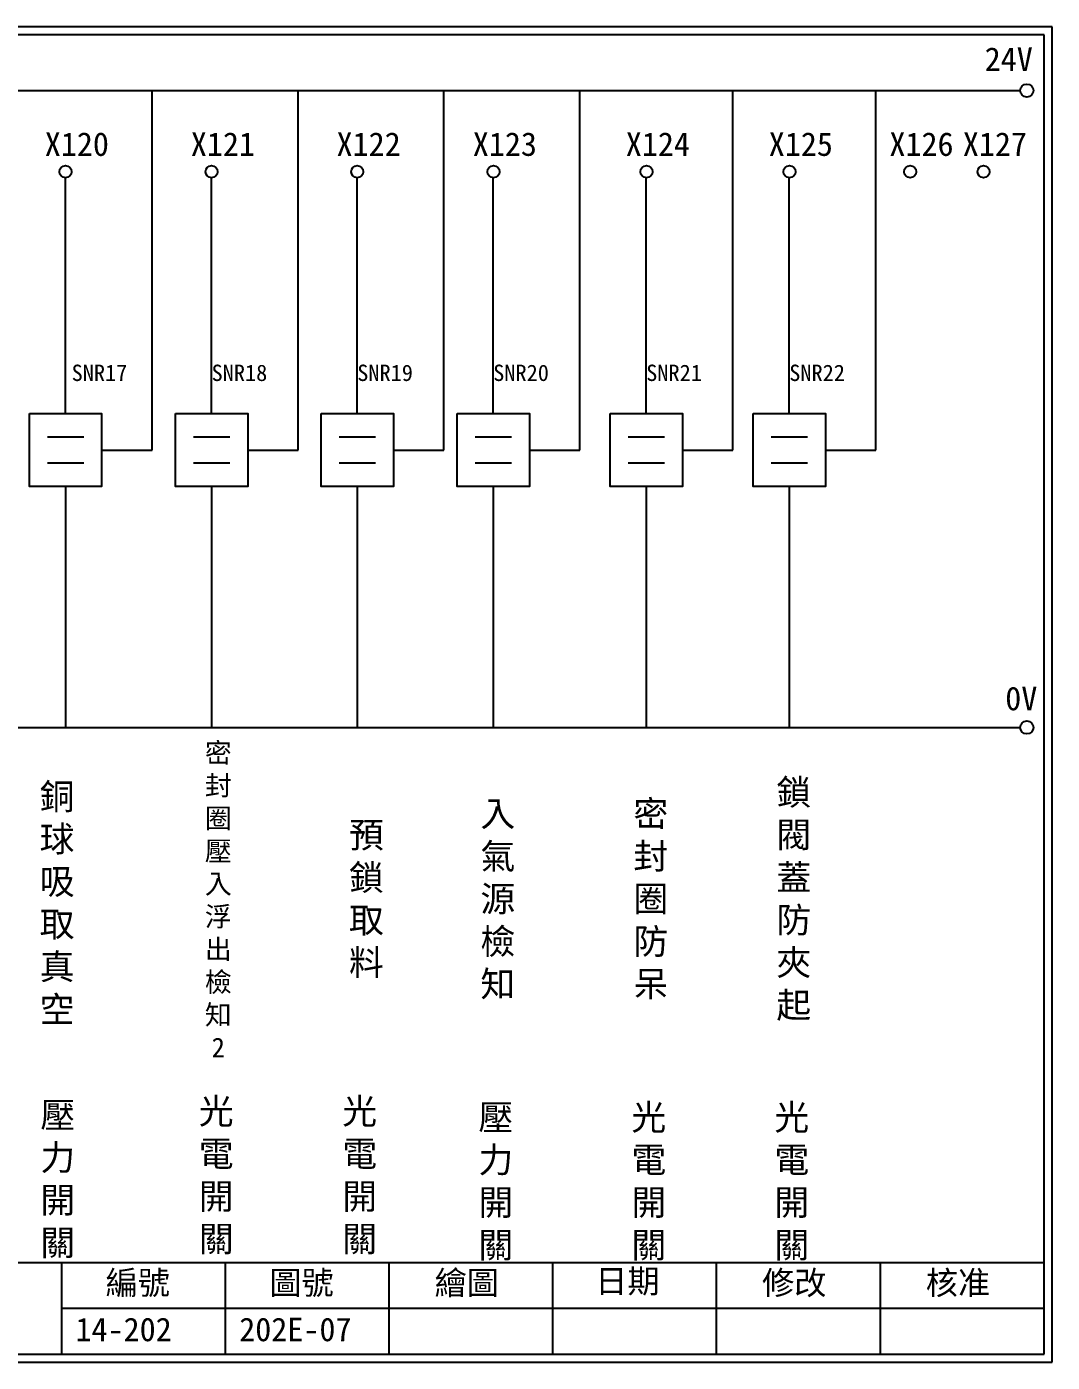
# Model space of a CAD drawing. Extents: x 325 to 612, y 3 to 207.
# Drawn here: x 455.7 to 612.3, y 3 to 207 of the extents above; entities that cross this region are included whole.
import ezdxf

# ---------------------------------------------------------------- set-up
doc = ezdxf.new("R2010")
doc.units = 0
doc.layers.get('0').update_dxf_attribs({"linetype": 'CONTINUOUS'})
doc.layers.add('圖框層', color=7, linetype='CONTINUOUS')
doc.layers.add('標尺寸層', color=3, linetype='CONTINUOUS')
doc.styles.add('CNS', font='romanc.shx', dxfattribs={"bigfont": 'chineset.shx'})
doc.styles.add('STSL', font='kaiu.ttf')

msp = doc.modelspace()

# ---------------------------------------------------------------- linework, layer by layer
for p, q in [((474.88, 142.31), (474.88, 197.22)), ((497.19, 142.31), (497.19, 197.22)), ((519.43, 142.31), (519.43, 197.22)), ((540.19, 142.31), (540.19, 197.22)), ((563.55, 142.31), (563.55, 197.22)), ((585.38, 142.31), (585.38, 197.22)), ((461.65, 147.89), (461.65, 183.91)), ((483.96, 147.89), (483.96, 183.91)), ((506.2, 147.89), (506.2, 183.91)), ((526.96, 147.89), (526.96, 183.91)), ((550.32, 147.89), (550.32, 183.91)), ((572.16, 147.89), (572.16, 183.91)), ((467.17, 142.31), (474.88, 142.31)), ((489.48, 142.31), (497.19, 142.31)), ((511.72, 142.31), (519.43, 142.31)), ((532.48, 142.31), (540.19, 142.31)), ((555.84, 142.31), (563.55, 142.31)), ((577.67, 142.31), (585.38, 142.31)), ((461.65, 136.73), (461.65, 99.96)), ((483.96, 136.73), (483.96, 99.96)), ((506.2, 136.73), (506.2, 99.96)), ((526.96, 136.73), (526.96, 99.96)), ((550.32, 136.73), (550.32, 99.96)), ((572.16, 136.73), (572.16, 99.96))]:
    msp.add_line(p, q)
for points in [[(456.14, 147.89), (467.17, 147.89), (467.17, 136.73), (456.14, 136.73)], [(478.45, 147.89), (489.48, 147.89), (489.48, 136.73), (478.45, 136.73)], [(500.69, 147.89), (511.72, 147.89), (511.72, 136.73), (500.69, 136.73)], [(521.45, 147.89), (532.48, 147.89), (532.48, 136.73), (521.45, 136.73)], [(544.81, 147.89), (555.84, 147.89), (555.84, 136.73), (544.81, 136.73)], [(566.64, 147.89), (577.67, 147.89), (577.67, 136.73), (566.64, 136.73)]]:
    msp.add_lwpolyline(points, close=True)
for centre in [(608.44, 197.22), (608.44, 99.96)]:
    msp.add_circle(centre, 1)
at = {"layer": '圖框層', "color": 7}
for p, q in [((612.32, 206.97), (325.32, 206.97)), ((612.32, 3), (612.32, 206.97)), ((611.07, 205.72), (326.57, 205.72)), ((611.07, 4.25), (611.07, 205.72)), ((326.57, 18.25), (611.07, 18.25)), ((461.07, 4.25), (461.07, 18.25)), ((486.07, 4.25), (486.07, 18.25)), ((511.07, 4.25), (511.07, 18.25)), ((536.07, 4.25), (536.07, 18.25)), ((561.07, 4.25), (561.07, 18.25)), ((586.07, 4.25), (586.07, 18.25)), ((461.07, 11.25), (611.07, 11.25)), ((326.57, 4.25), (611.07, 4.25)), ((325.32, 3), (612.32, 3))]:
    msp.add_line(p, q, dxfattribs=at)
at = {"layer": '標尺寸層', "color": 7}
for p, q in [((329.84, 197.22), (607.44, 197.22)), ((458.89, 144.34), (464.46, 144.34)), ((481.2, 144.34), (486.77, 144.34)), ((503.44, 144.34), (509.01, 144.34)), ((524.2, 144.34), (529.77, 144.34)), ((547.56, 144.34), (553.13, 144.34)), ((569.4, 144.34), (574.96, 144.34)), ((458.89, 140.37), (464.46, 140.37)), ((481.2, 140.37), (486.77, 140.37)), ((503.44, 140.37), (509.01, 140.37)), ((524.2, 140.37), (529.77, 140.37)), ((547.56, 140.37), (553.13, 140.37)), ((569.4, 140.37), (574.96, 140.37)), ((330.05, 99.96), (607.44, 99.96))]:
    msp.add_line(p, q, dxfattribs=at)
for centre in [(461.65, 184.83), (483.96, 184.83), (506.2, 184.83), (527.01, 184.83), (550.37, 184.83), (572.2, 184.83), (590.62, 184.83), (601.83, 184.83)]:
    msp.add_circle(centre, 0.92, dxfattribs=at)

# ---------------------------------------------------------------- texts
at = {"layer": '圖框層', "color": 4, "style": 'STSL'}
for s, height, p in [('24V', 3.6, (602, 200.22)), ('X120', 3.6, (458.49, 187.24)), ('X121', 3.6, (480.79, 187.24)), ('X122', 3.6, (503.04, 187.24)), ('X123', 3.6, (523.84, 187.24)), ('X124', 3.6, (547.2, 187.24)), ('X125', 3.6, (569.03, 187.24)), ('X126', 3.6, (587.45, 187.24)), ('X127', 3.6, (598.66, 187.24)), ('SNR17', 2.5, (462.59, 152.86)), ('SNR18', 2.5, (483.96, 152.86)), ('SNR19', 2.5, (506.2, 152.86)), ('SNR20', 2.5, (526.96, 152.86)), ('SNR21', 2.5, (550.32, 152.86)), ('SNR22', 2.5, (572.16, 152.86)), ('0V', 3.6, (605.14, 102.58)), ('編號', 3.6, (467.78, 13.34)), ('圖號', 3.6, (492.78, 13.34)), ('繪圖', 3.6, (518.01, 13.34)), ('日期', 3.6, (542.54, 13.59)), ('修改', 3.6, (568.01, 13.34)), ('核准', 3.6, (593.01, 13.34)), ('14-202', 3.6, (463.18, 6.22)), ('202E-07', 3.6, (488.18, 6.22))]:
    msp.add_text(s, height=height, dxfattribs=at).set_placement(p)
at = {"layer": '標尺寸層', "color": 7, "width": 4.9608, "attachment_point": 5, "style": 'CNS'}
for s, insert, char_height in [('{\\fDFKai-SB|b0|i0|c136|p65;密封圈壓入浮出檢知\\P2}', (484.98, 73.58), 3), ('{\\fDFKai-SB|b0|i0|c136|p65;銅球吸取真空}', (460.36, 73.02), 3.9), ('{\\fDFKai-SB|b0|i0|c136|p65;鎖閥蓋防夾起}', (572.85, 73.58), 3.9), ('{\\fDFKai-SB|b0|i0|c136|p65;\\H1x;入氣源檢知}', (527.66, 73.58), 3.9), ('{\\fDFKai-SB|b0|i0|c136|p65;密封圈防呆}', (551.02, 73.58), 3.9), ('{\\fDFKai-SB|b0|i0|c136|p65;\\H1x;預鎖取料}', (507.59, 73.58), 3.9), ('{\\fDFKai-SB|b0|i0|c136|p65;壓力開關}', (460.47, 30.81), 3.9), ('{\\fDFKai-SB|b0|i0|c136|p65;光電開關}', (484.67, 31.38), 3.9), ('{\\fDFKai-SB|b0|i0|c136|p65;光電開關}', (506.57, 31.38), 3.9), ('{\\fDFKai-SB|b0|i0|c136|p65;光電開關}', (550.72, 30.45), 3.9), ('{\\fDFKai-SB|b0|i0|c136|p65;光電開關}', (572.55, 30.45), 3.9), ('{\\fDFKai-SB|b0|i0|c136|p65;壓力開關}', (527.36, 30.45), 3.9)]:
    msp.add_mtext(s, dxfattribs=dict(at, insert=insert, char_height=char_height))

doc.saveas('drawing.dxf')
